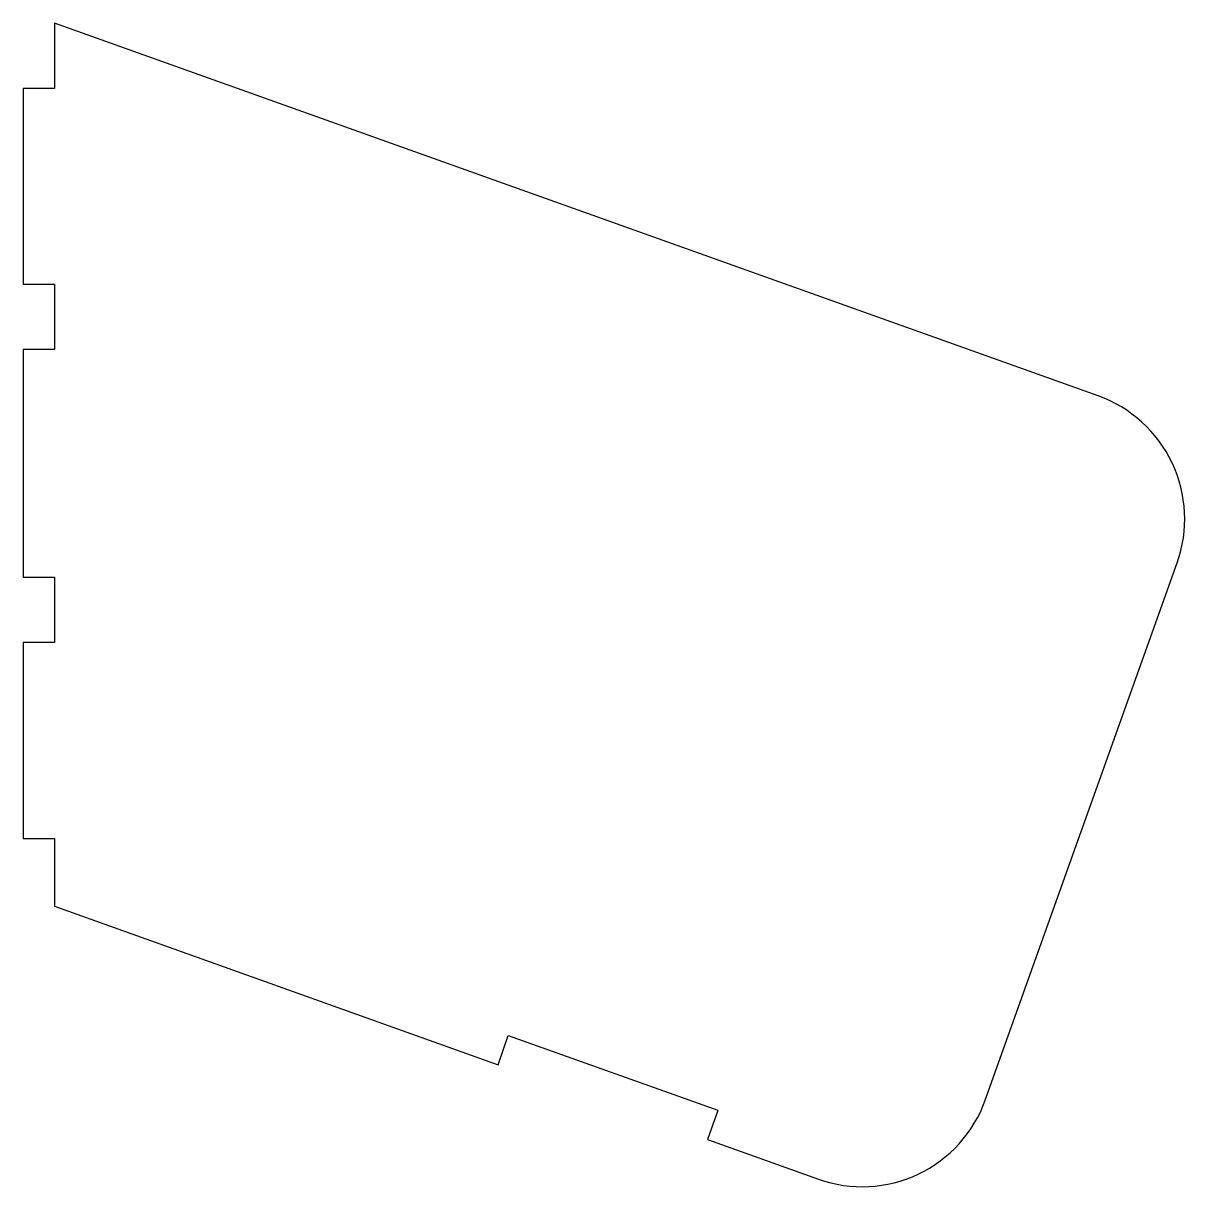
# Model space of a CAD drawing. Header units: millimetres. Extents: x -2.4 to 86.6, y -89.1 to 0.
import ezdxf

# ---------------------------------------------------------------- set-up
doc = ezdxf.new("R2010")
doc.units = ezdxf.units.MM

msp = doc.modelspace()

# ---------------------------------------------------------------- linework, layer by layer
msp.add_lwpolyline([(34.019, -79.788), (34.791, -77.54), (50.835, -83.269), (50.831, -83.283), (50.857, -83.292), (50.063, -85.517), (58.557, -88.55, 0.414214), (71.337, -82.495), (86.033, -41.337, 0.414214), (79.978, -28.556), (0.03, -0.011), (0.03, -5), (-2.362, -5), (-2.362, -20), (0.03, -20), (0.03, -25), (-2.362, -25), (-2.362, -42.448), (0.03, -42.448), (0.03, -47.448), (-2.362, -47.448), (-2.362, -62.448), (0.03, -62.448), (0.03, -67.653)], format="xyb", close=True)

doc.saveas('drawing.dxf')
